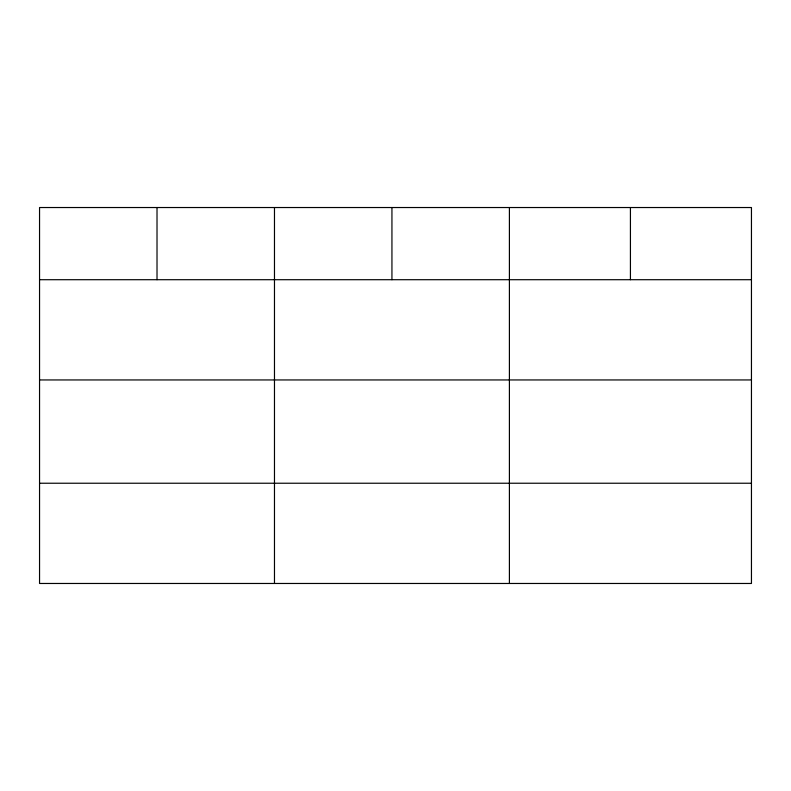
<?xml version="1.0" encoding="UTF-8"?>
<svg xmlns="http://www.w3.org/2000/svg" width="791" height="791" viewBox="0 0 791 791"><rect width="100%" height="100%" fill="white"/><g stroke="black" fill="none" stroke-linecap="round" stroke-linejoin="round"><path stroke-width="1.19" d="M751.45 379.947L751.45 207.529L39.55 207.529L39.55 583.471L751.45 583.471L751.45 379.947L39.55 379.947M39.55 279.707L751.45 279.707M39.55 483.232L751.45 483.232M630.427 207.529L630.427 279.707M509.404 207.529L509.404 583.471M391.94 207.529L391.94 279.707M274.477 207.529L274.477 583.471M157.014 207.529L157.014 279.707"/></g></svg>
